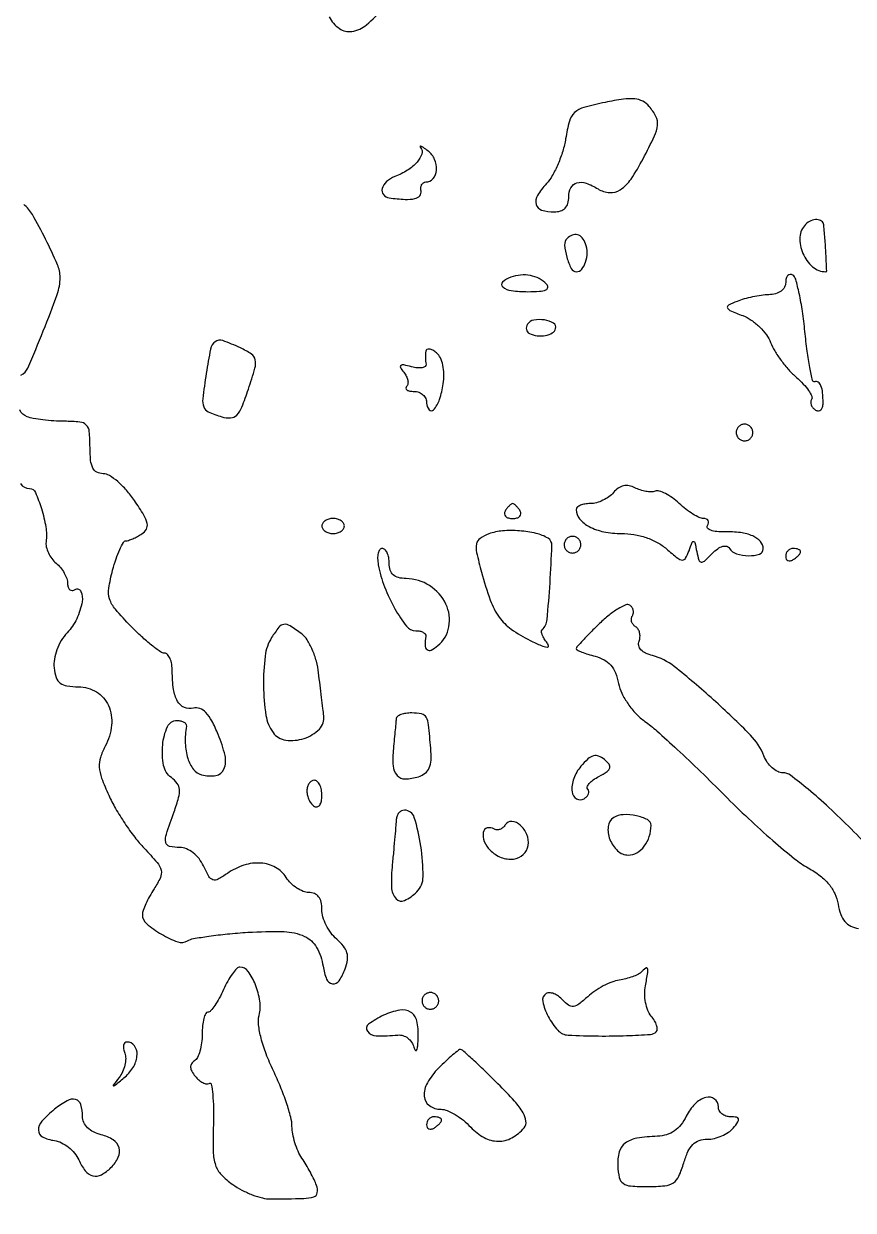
# Model space of a CAD drawing. Extents: x 0 to 5034, y 0 to 2560.
# Drawn here: x 375.1 to 486, y 101.5 to 260.2 of the extents above; entities that cross this region are included whole.
import ezdxf

# ---------------------------------------------------------------- set-up
doc = ezdxf.new("R2010")
doc.units = 0

msp = doc.modelspace()

# ---------------------------------------------------------------- linework, layer by layer
for points in [[(512, 263.248959, 0.000377), (537.766971, 263.219699, 0.000035), (601.115625, 263.199988, 0.000045), (676.65134, 263.188681, 0.000036), (758.5, 263.189695, -0.00005), (959.629134, 263.186606, -0.002021)], [(415.955635, 261.082897, 0.11677), (417.332524, 259.525266, 0.195271), (419.011109, 259.134472, 0.134679), (420.971378, 260.020944, 0.047645), (423.164147, 262.223669, -0.011173)], [(374.75, 213.166667, 0.188493), (375.691976, 214.118947, 0.006362), (377.760449, 219.08566, 0.009924), (379.605929, 223.958282, 0.08576), (380, 226.23891, 0.102696), (379.646349, 227.942592, 0.013276), (378.066788, 231.333822, 0.013585), (376.308279, 234.63374, 0.096877), (375.134091, 236, -0.088915)], [(374.712471, 198.674294, 0.259019), (375.926776, 198, -0.297278), (376.692288, 197.500739, -0.028752), (377.506542, 195.320829, -0.034548), (378.082888, 192.86949, -0.071094), (378.122027, 190.903088, 0.087865), (378.159584, 190.198226, 0.052117), (378.435163, 189.400581, 0.050084), (378.88967, 188.63695, 0.060351), (379.463077, 188.030644, -0.048968), (380.051151, 187.436441, -0.041722), (380.548529, 186.707805, -0.043687), (380.889388, 185.961128, -0.085439), (381, 185.318538, 0.073118), (381.074069, 184.814744, 0.149321), (381.29375, 184.485507, 0.188386), (381.619797, 184.379792, 0.12431), (382, 184.5, -0.456592), (382.787265, 184.25382, -0.148531), (382.948622, 182.871196, -0.065309), (382.220363, 180.591133, -0.077764), (380.956299, 178.722718, 0.051454), (380.158162, 177.666711, 0.047165), (379.565148, 176.439481, 0.048968), (379.23179, 175.176243, 0.069217), (379.206299, 174.014531, 0.051405), (379.493654, 172.723415, 0.149302), (380.017828, 171.98627, 0.129871), (380.915707, 171.608813, 0.034929), (382.471423, 171.5, -0.140115), (384.865067, 170.815798, -0.149601), (386.462992, 168.982705, -0.131151), (386.883991, 166.359811, -0.097744), (386.023804, 163.544478, 0.04603), (385.385978, 162.033362, 0.095337), (385.236646, 160.76621, 0.070798), (385.555185, 159.301579, 0.017032), (386.501235, 156.997261, 0.025476), (387.409268, 155.229746, 0.015848), (388.642112, 153.251088, 0.015892), (389.98578, 151.37169, 0.027571), (391.232699, 149.913918, -0.013944), (392.967856, 147.993802, -0.11698), (393.497635, 146.961247, -0.169357), (393.404304, 145.97528, -0.03755), (392.571768, 144.469187, 0.017561), (391.970097, 143.476559, 0.019503), (391.461707, 142.477707, 0.019251), (391.096829, 141.598313, 0.088934), (391, 141.058236, 0.218159), (391.563221, 139.828823, 0.045659), (393.539951, 138.416522, 0.04557), (395.731878, 137.389859, 0.229016), (397.041476, 137.525634, -0.094917), (397.816811, 137.821291, -0.008579), (399.874942, 138.148962, -0.010893), (402.364617, 138.446486, -0.008304), (405.101313, 138.667397, -0.022502), (409.934571, 138.758969, -0.099918), (412.69017, 138.127623, -0.160933), (414.28837, 136.657942, -0.088876), (415.159189, 134.122629, 0.057655), (415.636572, 132.38928, 0.274304), (416.42126, 131.790987, 0.280931), (417.305572, 132.198428, 0.059316), (418.113724, 133.778387, 0.053008), (418.415204, 134.967025, 0.105616), (418.349581, 135.93101, 0.100923), (417.891176, 136.812416, 0.045519), (416.978277, 137.750628, -0.057426), (416.221139, 138.56667, -0.042806), (415.581119, 139.616004, -0.043652), (415.144227, 140.726305, -0.072032), (415, 141.722241, 0.054955), (414.890539, 142.715157, 0.109969), (414.556888, 143.426354, 0.131629), (414.001247, 143.849921, 0.097703), (413.240547, 144, -0.094507), (412.475543, 144.145899, -0.052496), (411.631033, 144.5875, -0.049758), (410.840341, 145.234966, -0.056806), (410.232073, 146, 0.127633), (408.817501, 147.340866, 0.109422), (406.84458, 147.922707, 0.095555), (404.58238, 147.645971, 0.074828), (402.363774, 146.542244, -0.027041), (401.110878, 145.762064, -0.204185), (400.432179, 145.693937, -0.189455), (399.883167, 146.13542, -0.022889), (399.162706, 147.542244, 0.057796), (398.573441, 148.518656, 0.062185), (397.788855, 149.307545, 0.067755), (396.904497, 149.824066, 0.098647), (396.021439, 150, -0.057986), (394.629734, 150.161943, -0.302662), (394.128964, 150.698064, -0.120061), (394.21173, 151.792869, -0.008136), (395.234212, 154.771158, 0.017309), (395.850963, 156.681006, 0.089397), (395.960742, 157.781491, 0.143937), (395.654028, 158.584623, 0.072303), (394.872096, 159.351576, -0.189743), (393.842335, 160.978136, -0.071623), (393.715336, 163.715127, -0.078506), (394.351508, 166.172477, -0.298626), (395.613499, 167, -0.052765), (396.135432, 166.944767, -0.080987), (396.557929, 166.779687, -0.110524), (396.817755, 166.535559, -0.190502), (396.881579, 166.25, 0.046926), (396.736248, 163.939513, 0.06799), (397.075128, 161.925967, 0.086665), (397.831353, 160.456958, 0.16824), (398.915672, 159.732303, 0.104875), (400.840728, 159.642159, 0.259995), (401.909574, 160.490558, 0.157253), (402.052888, 162.296315, 0.040224), (401.13811, 165.121345, 0.022928), (400.286553, 166.932942, 0.067879), (399.488972, 168.04824, 0.112066), (398.68096, 168.590701, 0.154662), (397.814583, 168.643744, -0.16434), (396.613379, 168.740073, -0.163163), (395.712448, 169.545144, -0.095629), (395.166218, 171.153627, -0.034187), (395, 173.581787, 0.040179), (394.925474, 174.50771, 0.059497), (394.70106, 175.28965, 0.078249), (394.371735, 175.821389, 0.218401), (393.982334, 176, -0.154105), (393.406889, 176.181673, -0.015399), (392.237123, 177.056997, -0.018215), (390.882882, 178.220129, -0.013498), (389.470255, 179.598286, -0.015535), (387.389139, 181.878929, -0.098726), (386.624649, 183.239887, -0.118493), (386.5107, 184.677368, -0.026569), (387.026466, 187.098286, -0.015835), (387.480632, 188.594522, -0.024095), (387.977458, 189.85837, -0.020958), (388.457141, 190.815359, -0.266751), (388.788544, 191.015313, 0.076016), (389.155702, 191.079571, 0.020267), (389.711803, 191.292408, 0.020064), (390.33185, 191.589012, 0.019474), (390.932486, 191.937112, 0.127167), (391.533954, 192.578066, 0.182065), (391.641987, 193.342094, 0.081574), (391.195942, 194.450778, 0.013161), (389.932486, 196.414966, 0.030725), (388.872638, 197.782357, 0.035593), (387.70048, 198.939252, 0.038321), (386.586424, 199.753381, 0.13852), (385.75, 199.993167, -0.119309), (384.918297, 200.197932, -0.158568), (384.375488, 200.74951, -0.092227), (384.082042, 201.77411, -0.023755), (384, 203.5, 0.021753), (383.907801, 205.61823, 0.173351), (383.505842, 206.494018, 0.177974), (382.645489, 206.90428, 0.023179), (380.581787, 207, -0.015647), (379.157083, 207.044597, -0.014556), (377.703025, 207.178303, -0.014716), (376.417984, 207.372828, -0.046719), (375.581787, 207.606989, -0.195141), (374.599886, 208.525116, -0.071372)], [(488.7751, 149.505242, -0.007913), (485.739138, 152.48502, 0.010562), (482.774751, 155.363878, 0.014884), (480.005047, 157.792475, 0.011012), (477.628991, 159.667511, 0.162934), (476.63576, 160, -0.115871), (475.927441, 160.166381, -0.065759), (475.19319, 160.660937, -0.060125), (474.545488, 161.389651, -0.060517), (474.091422, 162.25, 0.103953), (472.297063, 165.03783, 0.014719), (467.336708, 169.77424, 0.014552), (462.106918, 174.213049, 0.107132), (459.190356, 175.662489, -0.049982), (458.280336, 175.992252, -0.093816), (457.652537, 176.454442, -0.129211), (457.35805, 177.003767, -0.151522), (457.396682, 177.591353, 0.074074), (457.520815, 178.150322, 0.075438), (457.475373, 178.717555, 0.081841), (457.272475, 179.205806, 0.115523), (456.940014, 179.537073, -0.087354), (456.60904, 179.831983, -0.094409), (456.409547, 180.214771, -0.100139), (456.371459, 180.625111, -0.112095), (456.5, 181, 0.102228), (456.635298, 181.370852, 0.09864), (456.615097, 181.769998, 0.097162), (456.442501, 182.135735, 0.095937), (456.143881, 182.411077, 0.246066), (455.614411, 182.448748, 0.033599), (454.597483, 181.921019, 0.032305), (453.39037, 181.076541, 0.021926), (452.127569, 179.971477, 0.005974), (450.928973, 178.798316, 0.009083), (449.918723, 177.74811, 0.004402), (449.092372, 176.841358, 0.184615), (449, 176.59971, 0.288544), (449.112917, 176.420333, 0.016163), (449.743285, 176.142738, 0.020811), (450.560552, 175.852835, 0.013339), (451.530333, 175.581743, -0.064672), (452.718683, 175.113881, -0.089083), (453.60757, 174.392229, -0.08196), (454.238948, 173.356887, -0.0467), (454.66021, 171.948948, 0.062739), (455.102905, 170.625098, 0.039543), (455.923902, 169.214412, 0.038568), (456.991584, 167.902734, 0.047965), (458.178814, 166.872673, -0.027129), (459.76822, 165.605628, -0.005172), (462.505114, 163.118581, -0.005503), (465.641806, 160.143534, -0.005035), (468.807538, 157.011603, 0.009094), (472.015296, 153.889207, 0.009599), (475.278087, 150.942558, 0.009285), (478.182909, 148.511903, 0.042265), (480.008601, 147.279664, -0.035903), (481.607613, 146.229741, -0.05759), (482.780409, 145.097439, -0.065041), (483.565849, 143.839093, -0.064114), (484.006431, 142.415121, 0.044195), (484.365666, 141.066572, 0.088156), (484.916928, 140.113807, 0.10336), (485.695583, 139.503955, 0.079371), (486.730204, 139.183886, -0.166825)]]:
    msp.add_lwpolyline(points, format="xyb")
for points in [[(452.854118, 249.650766, 0.01766), (450.034167, 248.971393, 0.118926), (448.786752, 248.276148, 0.139905), (448.093304, 247.138949, 0.027761), (447.58178, 244.786061, -0.034407), (447.199392, 243.13321, -0.027079), (446.568566, 241.406566, -0.027786), (445.802525, 239.860348, -0.058688), (445.012243, 238.782766, 0.051022), (443.803568, 237.186446, 0.206899), (443.63944, 236.005315, 0.257236), (444.378386, 235.248607, 0.073562), (446.059017, 235, 0.077002), (446.896395, 235.129729, 0.12387), (447.507377, 235.507601, 0.121293), (447.87494, 236.136347, 0.072026), (448, 237, -0.116415), (448.292535, 238.239409, -0.212711), (449.080112, 238.886846, -0.15251), (450.321948, 238.844842, -0.057029), (451.909316, 238.077207, 0.126559), (453.459492, 237.576217, 0.164114), (454.891933, 237.964218, 0.097577), (456.327765, 239.397147, 0.027854), (457.943497, 242.1161, 0.009598), (459.452696, 245.15237, 0.081996), (459.868906, 246.608169, 0.149287), (459.660897, 247.741346, 0.055078), (458.75, 249.107785, 0.09814), (457.888055, 249.800721, 0.097719), (456.825668, 250.113884, 0.058591), (455.303808, 250.075506, 0.014709)], [(428.202381, 243.597985, -0.262434), (428.362911, 242.742154, -0.100391), (427.730625, 241.658017, -0.070287), (426.443476, 240.568675, -0.05005), (424.75, 239.725431, 0.09113), (423.63069, 239.048786, 0.148072), (423.053297, 238.109765, 0.23809), (423.224446, 237.307533, 0.194596), (424, 236.875, 0.016749), (426.133165, 236.680645, 0.067766), (427.432062, 236.782112, 0.160432), (428.083453, 237.165031, 0.235686), (428.25, 237.795455, -0.071322), (428.221307, 238.255869, -0.102905), (428.33576, 238.646165, -0.12641), (428.57288, 238.904907, -0.145383), (428.893011, 239, 0.223378), (429.864002, 239.456579, 0.156262), (430.321602, 240.596638, 0.122319), (430.074456, 242.021469, 0.12661), (429.190559, 243.143919, 0.009446), (428.576753, 243.594253, 0.045871), (428.202926, 243.809486, 0.579243), (428.133997, 243.760348, 0.151177)], [(479.666667, 233.333333, 0.184532), (478.906088, 231.632194, 0.115058), (479.28804, 229.454514, 0.11418), (480.598002, 227.658291, 0.180242), (482.364809, 227, 0.425455), (482.479181, 227.11883, 0.001778), (482.395635, 229.117197, 0.00756), (482.269011, 231.208999, 0.008081), (482.081242, 233.25, 0.208223), (481.791295, 233.758192, 0.152987), (481.171906, 233.975982, 0.113329), (480.380301, 233.822758, 0.092388)], [(447.775429, 231.442095, 0.220312), (447.451896, 230.560436, 0.048526), (447.746338, 228.932841, 0.048774), (448.336183, 227.427362, 0.282124), (449.033298, 227, 0.226424), (449.737211, 227.335991, 0.092114), (450.255624, 228.293092, 0.077422), (450.456579, 229.553009, 0.089242), (450.245704, 230.75, 0.084619), (449.793318, 231.537856, 0.15307), (449.175735, 231.939788, 0.164831), (448.473254, 231.902128, 0.101626)], [(440.25, 226.271617, 0.099067), (439.159092, 225.625494, 0.454251), (439.168256, 224.979403, 0.145777), (440.323278, 224.471437, 0.031214), (442.533333, 224.333333, 0.016558), (444.09338, 224.38501, 0.080383), (444.953371, 224.583333, 0.2814), (445.202188, 224.920952, 0.221494), (445.043456, 225.356544, 0.076873), (444.051441, 226.082809, 0.072597), (442.866948, 226.493258, 0.069643), (441.569957, 226.5576, 0.062014)], [(477, 225.559017, -0.1278), (476.835807, 224.927125, -0.109335), (476.377925, 224.411601, -0.089938), (475.659137, 224.066736, -0.05925), (474.75, 223.929715, 0.02705), (473.743157, 223.843608, 0.016751), (472.573438, 223.639324, 0.01679), (471.428535, 223.359176, 0.028849), (470.5, 223.039848, 0.019439), (469.343115, 222.512365, 0.389615), (469.217317, 222.179252, 0.198374), (469.554996, 221.833524, 0.007419), (471.267933, 221.128066, -0.056868), (472.3972, 220.526528, -0.041196), (473.50151, 219.623598, -0.041819), (474.419548, 218.575735, -0.068242), (474.984715, 217.540202, 0.045048), (475.526618, 216.427927, 0.023188), (476.388954, 215.139335, 0.022846), (477.406275, 213.885954, 0.031911), (478.432675, 212.87159, -0.025729), (479.354933, 211.982396, -0.038269), (480.056023, 211.107755, -0.04344), (480.477756, 210.357981, -0.24979), (480.44958, 209.918419, 0.129369), (480.343984, 209.572487, 0.1007), (480.407565, 209.182878, 0.088866), (480.631678, 208.808793, 0.075191), (480.983688, 208.510081, 0.136093), (481.36964, 208.397824, 0.190788), (481.701458, 208.524436, 0.140899), (481.925389, 208.890269, 0.067432), (482, 209.440983, 0.023039), (481.935497, 210.840103, 0.071045), (481.716454, 211.759073, 0.145495), (481.354892, 212.220345, 0.239101), (480.875101, 212.2917, -0.442187), (480.602686, 212.444409, -0.008778), (480.233022, 214.181835, -0.014814), (479.873723, 216.373961, -0.008654), (479.566815, 219.018706, 0.011766), (479.23654, 221.71801, 0.016908), (478.807544, 224.087731, 0.012731), (478.343689, 225.996718, 0.190608), (477.941714, 226.536023, 0.15118), (477.584564, 226.628546, 0.191591), (477.276628, 226.489107, 0.131054), (477.068529, 226.113896, 0.061517)], [(442.487659, 219.980032, 0.086456), (442.347192, 219.629461, 0.102024), (442.345313, 219.272696, 0.11056), (442.481778, 218.965717, 0.11748), (442.733688, 218.754232, 0.085984), (443.764165, 218.443417, 0.076224), (444.8851, 218.477903, 0.087776), (445.803236, 218.82141, 0.194412), (446.25, 219.404671, 0.34024), (445.96037, 220.116771, 0.094491), (444.74709, 220.546191, 0.079865), (443.313066, 220.535234, 0.215807)], [(399.538527, 213.40835, 0.006557), (399.074164, 210.008301, 0.117276), (399.195381, 208.919391, 0.207404), (399.808382, 208.265793, 0.027697), (401.62259, 207.597278, 0.089849), (402.798624, 207.45732, 0.188211), (403.62174, 207.837646, 0.097241), (404.310785, 208.907885, 0.015029), (405.175899, 211.291978, 0.009727), (406.041205, 214.10336, 0.118222), (406.090227, 215.222367, 0.200038), (405.587635, 215.97882, 0.037158), (404.103944, 216.818927, 0.024418), (401.741242, 217.79596, 0.251323), (400.731792, 217.644262, 0.184304), (400.113127, 216.667645, 0.012827)], [(428.881579, 216.372445, 0.02502), (428.847747, 215.974814, 0.014796), (428.845241, 215.498436, 0.014785), (428.870967, 215.021585, 0.024492), (428.924169, 214.622231, -0.281878), (428.813109, 214.334258, -0.121919), (428.421084, 214.163603, -0.070185), (427.779309, 214.145762, -0.035873), (426.985439, 214.293557, 0.015035), (425.934909, 214.534782, 0.200736), (425.554727, 214.457491, 0.400292), (425.497102, 214.190418, 0.035944), (425.934173, 213.579316, -0.054018), (426.286413, 213.047265, -0.069199), (426.481374, 212.493801, -0.084569), (426.496919, 212.004648, -0.163543), (426.324657, 211.657991, 0.207794), (426.227052, 211.410492, 0.244364), (426.349535, 211.193285, 0.107049), (426.737347, 211.045215, 0.037878), (427.333333, 211, -0.092423), (427.96957, 210.88138, -0.096142), (428.510417, 210.542039, -0.099338), (428.872374, 210.035816, -0.106072), (429, 209.440983, 0.175325), (429.32862, 208.532618, 0.463272), (429.930972, 208.527269, 0.098723), (430.722343, 209.924961, 0.043191), (431.214297, 212.006741, 0.039559), (431.300951, 213.304904, 0.049633), (431.166684, 214.502918, 0.056995), (430.835285, 215.487557, 0.11033), (430.329593, 216.141425, 0.042113), (429.810952, 216.502794, 0.091798), (429.355782, 216.664466, 0.170303), (429.04043, 216.607355, 0.233973)], [(470.552786, 206.08541, 0.099038), (470.401684, 205.679226, 0.097945), (470.417584, 205.244476, 0.097945), (470.597789, 204.848514, 0.099038), (470.91459, 204.552786, 0.099038), (471.320774, 204.401684, 0.097945), (471.755524, 204.417584, 0.097945), (472.151486, 204.597789, 0.099038), (472.447214, 204.91459, 0.099038), (472.598316, 205.320774, 0.097945), (472.582416, 205.755524, 0.097945), (472.402211, 206.151486, 0.099038), (472.08541, 206.447214, 0.099038), (471.679226, 206.598316, 0.097945), (471.244476, 206.582416, 0.097945), (470.848514, 206.402211, 0.099038)], [(453.98256, 197.478987, -0.064163), (453.374743, 196.912834, -0.04434), (452.564142, 196.434452, -0.044499), (451.686407, 196.108484, -0.066761), (450.877555, 196, 0.040697), (450.158671, 195.94139, 0.060095), (449.551532, 195.765, 0.079027), (449.138989, 195.50606, 0.216426), (449, 195.2, 0.176962), (449.454775, 193.955291, 0.096163), (450.738843, 192.920176, 0.073204), (452.685529, 192.230296, 0.048646), (455.04699, 192, -0.041693), (456.714456, 191.860713, -0.040656), (458.350315, 191.446589, -0.042114), (459.838218, 190.793895, -0.054274), (461.064333, 189.944205, 0.009987), (462.559351, 188.699022, 0.149054), (463.183918, 188.450596, 0.295243), (463.627446, 188.688042, 0.040178), (464.08255, 189.694205, -0.006183), (464.507727, 190.834728, -0.342512), (464.691331, 190.945191, -0.318282), (464.856187, 190.796273, -0.005732), (465.115208, 189.571407, 0.020873), (465.391941, 188.434048, 0.302202), (465.692949, 188.178743, 0.216933), (466.125859, 188.317782, 0.011848), (467.186242, 189.329078, -0.039125), (467.921832, 189.95776, -0.085997), (468.583576, 190.283491, -0.137878), (469.116132, 190.289782, -0.191026), (469.495259, 190.007671, 0.180166), (470.426522, 189.283845, 0.072478), (472.042694, 189.023848, 0.083285), (473.496618, 189.245646, 0.323977), (474, 189.940983, 0.184878), (473.626869, 190.915622, 0.106573), (472.595825, 191.662957, 0.073073), (470.95968, 192.113957, 0.037895), (468.837892, 192.214454, -0.030485), (467.775237, 192.24903, -0.065518), (466.977708, 192.430999, -0.129557), (466.566457, 192.72018, -0.324146), (466.54102, 193.066371, 0.095065), (466.67672, 193.422547, 0.173136), (466.625167, 193.725747, 0.172523), (466.393002, 193.928478, 0.094313), (466.017204, 194, -0.112119), (465.45409, 194.127879, -0.026634), (464.604379, 194.591931, -0.02608), (463.662298, 195.243759, -0.023156), (462.753435, 196.015083, 0.031121), (461.848662, 196.758489, 0.038575), (460.918819, 197.326623, 0.042492), (460.091847, 197.663103, 0.163984), (459.545249, 197.650211, -0.091572), (459.028185, 197.563568, -0.038556), (458.323825, 197.629751, -0.036483), (457.561638, 197.819257, -0.039359), (456.855005, 198.114114, 0.07288), (456.063979, 198.383718, 0.100483), (455.315566, 198.370758, 0.098331), (454.619705, 198.065297, 0.067201)], [(439.5, 195, 0.146489), (439.397987, 194.620597, 0.191582), (439.538811, 194.29375, 0.134005), (439.925364, 194.072951, 0.063222), (440.5, 194, 0.063222), (441.074636, 194.072951, 0.134005), (441.461189, 194.29375, 0.191582), (441.602013, 194.620597, 0.146489), (441.5, 195, 0.025622), (441.235369, 195.382847, 0.032351), (440.951311, 195.70625, 0.033983), (440.686704, 195.937141, 0.163822), (440.5, 196, 0.163822), (440.313296, 195.937141, 0.033983), (440.048689, 195.70625, 0.032351), (439.764631, 195.382847, 0.025622)], [(415, 193, 0.148195), (415.115568, 192.618646, 0.098894), (415.440625, 192.29375, 0.082425), (415.926543, 192.074694, 0.064853), (416.5, 192, 0.064853), (417.073457, 192.074694, 0.082425), (417.559375, 192.29375, 0.098894), (417.884432, 192.618646, 0.148195), (418, 193, 0.148195), (417.884432, 193.381354, 0.098894), (417.559375, 193.70625, 0.082425), (417.073457, 193.925306, 0.064853), (416.5, 194, 0.064853), (415.926543, 193.925306, 0.082425), (415.440625, 193.70625, 0.098894), (415.115568, 193.381354, 0.148195)], [(437.337164, 191.94154, 0.058968), (436.14485, 191.325054, 0.198335), (435.670042, 190.60696, 0.103574), (435.685914, 189.455882, 0.010766), (436.337164, 186.814468, 0.02043), (437.50993, 183.077812, 0.068921), (438.695291, 180.815311, 0.083782), (440.316621, 179.200439, 0.04014), (442.850405, 177.695386, 0.009982), (444.330516, 177.006176, 0.068137), (445.102547, 176.784374, 0.489497), (445.282539, 176.957765, 0.147654), (445.109081, 177.368565, -0.033947), (444.722796, 177.90413, -0.049586), (444.465879, 178.425435, -0.061854), (444.361732, 178.85993, -0.228114), (444.452522, 179.119189, 0.173213), (445.096069, 180.477786, 0.008937), (445.497245, 185.39067, 0.007109), (445.744717, 190.397633, 0.269341), (445.231911, 191.356671, 0.081621), (443.634013, 192.014791, 0.038485), (441.421578, 192.351161, 0.038368), (439.145849, 192.344901, 0.070101)], [(447.552786, 191.08541, 0.099038), (447.401684, 190.679226, 0.097945), (447.417584, 190.244476, 0.097945), (447.597789, 189.848514, 0.099038), (447.91459, 189.552786, 0.099038), (448.320774, 189.401684, 0.097945), (448.755524, 189.417584, 0.097945), (449.151486, 189.597789, 0.099038), (449.447214, 189.91459, 0.099038), (449.598316, 190.320774, 0.097945), (449.582416, 190.755524, 0.097945), (449.402211, 191.151486, 0.099038), (449.08541, 191.447214, 0.099038), (448.679226, 191.598316, 0.097945), (448.244476, 191.582416, 0.097945), (447.848514, 191.402211, 0.099038)], [(422.538608, 187.799524, 0.044269), (423.382809, 184.84967, 0.037572), (424.770461, 181.919795, 0.035772), (426.319717, 179.600649, 0.231597), (427.546917, 179, -0.050192), (428.094455, 178.944897, -0.077999), (428.538371, 178.779687, -0.107863), (428.812827, 178.53562, -0.198976), (428.881579, 178.25, 0.039276), (428.785775, 177.025661, 0.232224), (429.061273, 176.465075, 0.290849), (429.613182, 176.414392, 0.054609), (430.5, 177, 0.176569), (431.976926, 179.529184, 0.15665), (431.574827, 182.562961, 0.141002), (429.405374, 185.023037, 0.139342), (426.25, 185.968197, -0.057037), (425.228993, 186.099693, -0.123737), (424.535225, 186.468191, -0.135366), (424.135905, 187.095019, -0.074668), (424, 188, 0.04517), (423.930698, 188.765556, 0.065057), (423.723116, 189.4125, 0.08502), (423.41758, 189.849609, 0.200398), (423.057418, 190, 0.243974), (422.730616, 189.830446, 0.095806), (422.516202, 189.35361, 0.065828), (422.444801, 188.642535, 0.039737)], [(477, 188.940983, 0.108972), (477.078288, 188.586039, 0.182303), (477.29375, 188.3746, 0.161196), (477.6179, 188.343488, 0.082592), (478, 188.5, 0.029505), (478.382774, 188.768994, 0.035638), (478.70625, 189.066025, 0.038439), (478.934461, 189.34829, 0.151918), (479, 189.559017, 0.210953), (478.92554, 189.727648, 0.081139), (478.70625, 189.870461, 0.061769), (478.382849, 189.967655, 0.042167), (478, 190, 0.105053), (477.618444, 189.918938, 0.099167), (477.29375, 189.688914, 0.09642), (477.076123, 189.345238, 0.093332)], [(408.275644, 178.069769, 0.110181), (407.406859, 175.604116, 0.03354), (407.198882, 171.626548, 0.033148), (407.519458, 167.681757, 0.121597), (408.463658, 165.380588, 0.204298), (410.171228, 164.365415, 0.113033), (412.62861, 164.5916, 0.118803), (414.659054, 165.845976, 0.231486), (415.254496, 167.607629, -0.001725), (415.130464, 168.590232, -0.00053), (414.949928, 170.074291, -0.00053), (414.751398, 171.735616, -0.000581), (414.562419, 173.347403, 0.037767), (414.258099, 174.920838, 0.035333), (413.715949, 176.467303, 0.037314), (413.033812, 177.769873, 0.091517), (412.307923, 178.5656, 0.019654), (410.739663, 179.660369, 0.174872), (409.931739, 179.84434, 0.198685), (409.247936, 179.457697, 0.026425)], [(424.936164, 167.25, -0.002388), (424.894658, 166.788454, -0.000281), (424.796827, 165.762028, -0.000337), (424.679001, 164.541799, -0.000276), (424.551468, 163.237755, 0.040528), (424.512068, 160.924168, 0.168111), (425.044488, 159.654592, 0.218965), (426.13989, 159.179184, 0.071541), (427.920402, 159.474737, 0.088717), (428.809518, 159.942492, 0.126908), (429.351257, 160.644771, 0.091665), (429.58933, 161.700606, 0.030649), (429.553859, 163.289284, 0.00603), (429.254072, 166.413525, 0.097574), (428.940987, 167.41762, 0.222813), (428.329676, 167.868548, 0.04931), (427, 168, 0.035555), (426.229473, 167.945138, 0.051646), (425.568748, 167.779687, 0.064997), (425.102436, 167.537883, 0.223016)], [(449.620358, 160.869579, 0.09047), (448.659679, 159.22109, 0.112521), (448.442412, 157.465051, 0.235958), (449.033624, 156.531288, 0.281202), (450.059468, 156.536753, 0.065058), (450.425606, 156.834965, 0.099509), (450.642062, 157.180994, 0.129091), (450.677189, 157.517986, 0.159456), (450.535167, 157.798166, -0.294614), (450.467453, 158.112189, -0.089376), (450.729494, 158.550419, -0.058109), (451.274615, 159.045686, -0.03252), (452.036302, 159.519428, 0.024155), (453.114489, 160.165282, 0.170134), (453.477022, 160.646392, 0.248756), (453.38786, 161.13946, 0.052939), (452.758874, 161.785154, 0.082557), (451.995125, 162.230582, 0.163199), (451.301762, 162.258123, 0.114541), (450.563449, 161.843266, 0.030679)], [(413, 157.559017, 0.061875), (413.074167, 156.961978, 0.051278), (413.29375, 156.359775, 0.053305), (413.617164, 155.842344, 0.08825), (414, 155.5, 0.202618), (414.378123, 155.441401, 0.181468), (414.70625, 155.66835, 0.104212), (414.928459, 156.195401, 0.047867), (415, 156.940983, 0.0466), (414.926392, 157.729059, 0.066561), (414.70625, 158.395164, 0.086673), (414.381985, 158.844577, 0.195654), (414, 159, 0.142666), (413.61866, 158.888931, 0.09965), (413.29375, 158.576711, 0.08433), (413.074854, 158.109818, 0.067639)], [(424.939754, 153.75, -0.008714), (424.890722, 153.003498, -0.001237), (424.759464, 151.471875, -0.001409), (424.594548, 149.660261, -0.0012), (424.410599, 147.75, 0.032564), (424.308321, 144.679203, 0.175713), (424.917341, 143.153017, 0.334169), (426.049717, 142.925555, 0.084859), (427.679389, 144.079389, 0.197957), (428.528178, 146.117937, 0.038383), (428.230971, 150.179231, 0.037379), (427.352845, 154.024745, 0.329052), (426.031385, 155, 0.118548), (425.633259, 154.90426, 0.095523), (425.285272, 154.632812, 0.087635), (425.040623, 154.22748, 0.080187)], [(454.003686, 154.002278, 0.231026), (453.266724, 152.834957, 0.121066), (453.497977, 151.091994, 0.112255), (454.537617, 149.560688, 0.189931), (455.960399, 149, 0.132302), (457.106296, 149.308611, 0.097966), (458.096025, 150.179234, 0.086894), (458.768134, 151.468108, 0.076982), (459, 152.965156, 0.28329), (458.528138, 153.731143, 0.065568), (457.0342, 154.252251, 0.061223), (455.291699, 154.396119, 0.129125)], [(439.519929, 153.032246, -0.079465), (439.203479, 152.665692, -0.091049), (438.801973, 152.43664, -0.100767), (438.379331, 152.378813, -0.122785), (438, 152.5, 0.214502), (437.108868, 152.617387, 0.281139), (436.57261, 152.019416, 0.145979), (436.701339, 150.820921, 0.097429), (437.475936, 149.666921, 0.101613), (438.967186, 148.683777, 0.126136), (440.609781, 148.470046, 0.154909), (441.921273, 149.069825, 0.173913), (442.571975, 150.289441, 0.133271), (442.397904, 151.742208, 0.114111), (441.510869, 153.007389, 0.166602), (440.397044, 153.480819, 0.279172)], [(401.839706, 131, -0.01968), (401.275975, 129.850862, -0.027924), (400.679814, 128.88125, -0.027084), (400.125037, 128.168271, -0.217168), (399.755889, 128, 0.292229), (399.463498, 127.813154, 0.045525), (399.222042, 127.136086, 0.038647), (399.05474, 126.186074, 0.02427), (399, 125.059017, -0.032884), (398.922751, 123.885708, -0.038208), (398.691986, 122.791585, -0.041711), (398.35543, 121.9177, -0.14251), (397.951442, 121.469989, 0.108945), (397.563437, 121.093295, 0.160975), (397.440667, 120.639007, 0.116388), (397.603166, 120.088448, 0.043524), (398.064749, 119.421983, 0.043456), (398.562133, 118.918779, 0.058226), (399.095511, 118.563168, 0.071993), (399.583235, 118.397213, 0.186574), (399.942173, 118.464261, -0.529568), (400.214852, 118.342337, -0.019493), (400.398388, 117.014038, -0.020534), (400.503679, 115.17723, -0.011019), (400.490416, 112.906311, 0.011944), (400.476197, 109.343326, 0.073566), (400.77982, 107.539562, 0.113563), (401.540668, 106.269663, 0.046553), (403.071143, 104.949341, 0.035253), (404.29504, 104.201825, 0.028581), (405.699444, 103.573521, 0.029448), (407.067083, 103.143485, 0.063767), (408.159594, 103.013516, 0.003502), (412.566907, 103.083853, 0.066007), (413.930643, 103.296641, 0.296529), (414.384302, 103.826955, 0.120161), (414.276959, 104.816433, 0.024044), (413.94936, 105.601507, 0.011279), (413.454836, 106.584876, 0.011147), (412.88915, 107.594281, 0.015373), (412.333837, 108.472506, -0.044173), (411.822816, 109.394086, -0.028565), (411.391814, 110.536043, -0.028673), (411.096497, 111.70997, -0.047315), (411, 112.727409, 0.064643), (410.843121, 113.935764, 0.016071), (410.27102, 115.850455, 0.016161), (409.4683, 118.017103, 0.015589), (408.518366, 120.153986, -0.020633), (407.5432, 122.408608, -0.028458), (406.870283, 124.508885, -0.032071), (406.527393, 126.301076, -0.092972), (406.603397, 127.555943, 0.097278), (406.702726, 129.465902, 0.058933), (406.119427, 131.661089, 0.062526), (405.140644, 133.44284, 0.240368), (404.048634, 134, 0.204238), (403.627005, 133.820279, 0.032574), (403.03635, 133.11875, 0.03158), (402.412613, 132.14893, 0.022925)], [(457.640897, 133.307564, -0.086198), (457.230166, 133.018395, -0.024793), (456.5092, 132.720453, -0.024154), (455.649002, 132.460002, -0.02357), (454.760668, 132.281246, 0.054685), (453.775962, 132.01855, 0.028455), (452.617336, 131.491575, 0.027918), (451.476335, 130.80828, 0.037902), (450.536438, 130.061856, -0.022223), (449.363115, 129.068564, -0.131725), (448.627988, 128.761117, -0.188292), (447.977487, 128.918962, -0.055113), (447.190053, 129.610141, 0.050865), (446.622067, 130.11728, 0.062619), (445.999839, 130.45894, 0.074789), (445.420023, 130.593338, 0.15934), (444.977763, 130.486256, 0.316842), (444.52148, 129.41764, 0.068884), (445.243987, 127.423926, 0.063697), (446.551435, 125.562956, 0.198392), (447.910515, 124.924071, 0.009304), (451.987794, 124.805281, 0.011973), (455.736708, 124.85561, 0.006828), (458.933951, 125.018885, 0.182156), (459.698089, 125.364756, 0.205874), (459.831624, 125.699743, 0.070808), (459.742419, 126.225298, 0.056093), (459.46418, 126.845715, 0.039789), (459.024825, 127.470088, -0.081059), (458.57658, 128.23344, -0.044394), (458.275533, 129.278534, -0.042763), (458.153428, 130.423305, -0.052466), (458.243652, 131.494254, 0.004959), (458.571743, 133.307893, 0.123108), (458.533483, 133.810783, 0.516696), (458.295359, 133.883414, 0.031915)], [(428.552786, 130.08541, 0.099038), (428.401684, 129.679226, 0.097945), (428.417584, 129.244476, 0.097945), (428.597789, 128.848514, 0.099038), (428.91459, 128.552786, 0.099038), (429.320774, 128.401684, 0.097945), (429.755524, 128.417584, 0.097945), (430.151486, 128.597789, 0.099038), (430.447214, 128.91459, 0.099038), (430.598316, 129.320774, 0.097945), (430.582416, 129.755524, 0.097945), (430.402211, 130.151486, 0.099038), (430.08541, 130.447214, 0.099038), (429.679226, 130.598316, 0.097945), (429.244476, 130.582416, 0.097945), (428.848514, 130.402211, 0.099038)], [(423.25, 127.566199, 0.049639), (421.240479, 126.382477, 0.413611), (421.093127, 125.43881, 0.233591), (422.26471, 124.825333, 0.030376), (425.16727, 124.933688, -0.104067), (425.839302, 124.859914, -0.084449), (426.48188, 124.521101, -0.081182), (426.997137, 123.973598, -0.085002), (427.301268, 123.298843, 0.094616), (427.489811, 122.900971, 0.579661), (427.667165, 122.92075, 0.080398), (427.811849, 123.490659, 0.01282), (427.883999, 124.643011, 0.063578), (427.686692, 126.827082, 0.200355), (426.858154, 128.006114, 0.192742), (425.410266, 128.27251, 0.058637)], [(388.64326, 122.487265, -0.096438), (388.767477, 121.781122, -0.053244), (388.658243, 120.908574, -0.050309), (388.350373, 120.014017, -0.056733), (387.879109, 119.237265, 0.00402), (387.117185, 118.236344, 0.663302), (387.169087, 118.147503, 0.143205), (387.409339, 118.252998, 0.001796), (388.699794, 119.343956, 0.089058), (389.843793, 120.736464, 0.115988), (390.296958, 122.317478, 0.177131), (389.926483, 123.504922, 0.23355), (388.924396, 124, 0.211848), (388.645058, 123.876084, 0.138883), (388.486392, 123.555634, 0.089097), (388.483447, 123.066844, 0.048715)], [(430.580741, 120.489832, 0.066719), (429.094469, 118.543468, 0.146775), (428.676366, 116.737051, 0.22657), (429.369458, 115.496905, 0.155113), (430.932675, 115, -0.099759), (431.748224, 114.835648, -0.036194), (432.805575, 114.298452, -0.034146), (433.909624, 113.525668, -0.034425), (434.895016, 112.61175, 0.07904), (436.691408, 111.220852, 0.122909), (438.576749, 110.726343, 0.129779), (440.399754, 111.184445, 0.093714), (442.022218, 112.526772, 0.206429), (442.282197, 113.412221, 0.103785), (441.899357, 114.535848, 0.050702), (440.755403, 116.083482, 0.011888), (438.528662, 118.418707, 0.004368), (436.741775, 120.174646, 0.006788), (435.167331, 121.654245, 0.002564), (433.798627, 122.893118, 0.184688), (433.519139, 123, 0.171232), (433.256088, 122.907193, 0.007154), (432.47934, 122.262638, 0.01166), (431.573619, 121.451631, 0.007949)], [(379.245, 114.997306, 0.039228), (377.568879, 113.407181, 0.185717), (377.103528, 112.193214, 0.284402), (377.646929, 111.31749, 0.080215), (379.25, 110.819551, -0.07934), (380.183847, 110.531264, -0.05334), (381.129031, 109.932931, -0.052535), (381.942842, 109.134423, -0.06923), (382.487128, 108.25, 0.061697), (383.371232, 106.763908, 0.169617), (384.38077, 106.1099, 0.183901), (385.520145, 106.252983, 0.07432), (386.8, 107.2, 0.084999), (387.780557, 108.585755, 0.185628), (387.881816, 109.86262, 0.180918), (387.09898, 110.901192, 0.080428), (385.5, 111.589356, -0.055436), (384.471799, 111.972462, -0.077635), (383.676648, 112.542992, -0.090019), (383.175475, 113.254137, -0.109015), (383, 114.049391, 0.071699), (382.772205, 115.629771, 0.265276), (382.07285, 116.302348, 0.193251), (380.932454, 116.14801, 0.041109)], [(463.71228, 114.083333, -0.053366), (463.002814, 112.934524, -0.076066), (462.134328, 112.110574, -0.079173), (461.087497, 111.605887, -0.063427), (459.851378, 111.400651, 0.030713), (457.098994, 111.126568, 0.120544), (455.539334, 110.466068, 0.16865), (454.74896, 109.301106, 0.076577), (454.545756, 107.446086, 0.042485), (454.75044, 105.864068, 0.190453), (455.260332, 105.102503, 0.134295), (456.271817, 104.747635, 0.017609), (458.570186, 104.666667, 0.023132), (460.831032, 104.771318, 0.123021), (461.989693, 105.177691, 0.143089), (462.730458, 106.049319, 0.035231), (463.381133, 107.833333, -0.035312), (463.930887, 109.339886, -0.090459), (464.584757, 110.29377, -0.11586), (465.423422, 110.818125, -0.082202), (466.522216, 111, 0.058214), (467.468507, 111.110549, 0.04368), (468.464884, 111.440625, 0.044581), (469.360279, 111.925495, 0.073297), (470, 112.5, 0.020633), (470.618371, 113.310961, 0.217533), (470.691858, 113.71069, 0.304492), (470.434686, 113.942264, 0.035496), (469.622445, 114, -0.08075), (469.002741, 114.100739, -0.091655), (468.476593, 114.391667, -0.100726), (468.124811, 114.824798, -0.120922), (468, 115.333333, 0.234908), (467.481175, 116.37671, 0.237195), (466.339696, 116.586918, 0.12682), (464.858137, 115.706941, 0.084182)], [(429, 112.940983, 0.108972), (429.078288, 112.586039, 0.182303), (429.29375, 112.3746, 0.161196), (429.6179, 112.343488, 0.082592), (430, 112.5, 0.029505), (430.382774, 112.768994, 0.035638), (430.70625, 113.066025, 0.038439), (430.934461, 113.34829, 0.151918), (431, 113.559017, 0.210953), (430.92554, 113.727648, 0.081139), (430.70625, 113.870461, 0.061769), (430.382849, 113.967655, 0.042167), (430, 114, 0.105053), (429.618444, 113.918938, 0.099167), (429.29375, 113.688914, 0.09642), (429.076123, 113.345238, 0.093332)]]:
    msp.add_lwpolyline(points, format="xyb", close=True)

doc.saveas('drawing.dxf')
